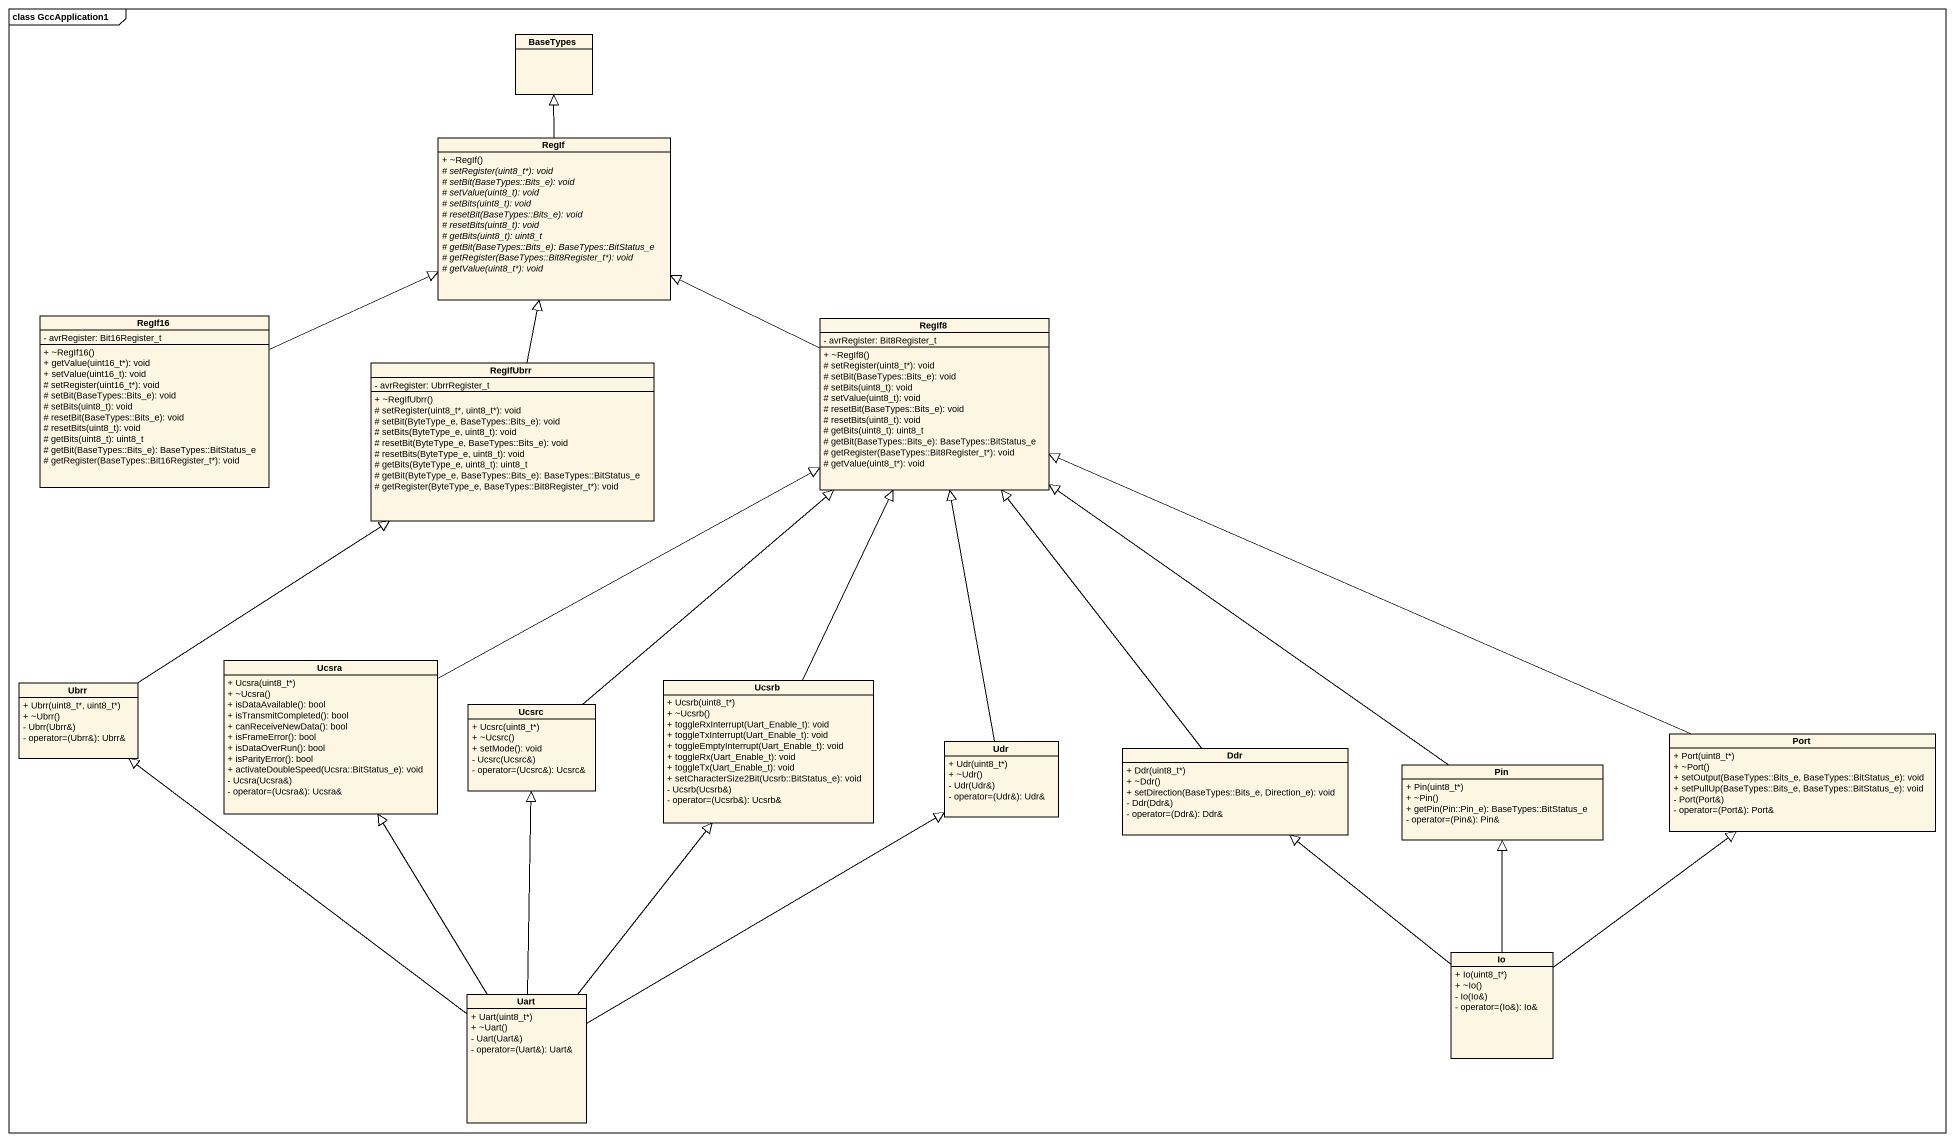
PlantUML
@startuml
mainframe class GccApplication1
hide circle
hide empty members
skinparam classAttributeIconSize 0
class BaseTypes
class RegIf {
  + ~RegIf()
  {abstract} # setRegister(uint8_t*): void
  {abstract} # setBit(BaseTypes::Bits_e): void
  {abstract} # setValue(uint8_t): void
  {abstract} # setBits(uint8_t): void
  {abstract} # resetBit(BaseTypes::Bits_e): void
  {abstract} # resetBits(uint8_t): void
  {abstract} # getBits(uint8_t): uint8_t
  {abstract} # getBit(BaseTypes::Bits_e): BaseTypes::BitStatus_e
  {abstract} # getRegister(BaseTypes::Bit8Register_t*): void
  {abstract} # getValue(uint8_t*): void
}
class RegIf16 {
  - avrRegister: Bit16Register_t
  + ~RegIf16()
  + getValue(uint16_t*): void
  + setValue(uint16_t): void
  # setRegister(uint16_t*): void
  # setBit(BaseTypes::Bits_e): void
  # setBits(uint8_t): void
  # resetBit(BaseTypes::Bits_e): void
  # resetBits(uint8_t): void
  # getBits(uint8_t): uint8_t
  # getBit(BaseTypes::Bits_e): BaseTypes::BitStatus_e
  # getRegister(BaseTypes::Bit16Register_t*): void
}
class RegIf8 {
  - avrRegister: Bit8Register_t
  + ~RegIf8()
  # setRegister(uint8_t*): void
  # setBit(BaseTypes::Bits_e): void
  # setBits(uint8_t): void
  # setValue(uint8_t): void
  # resetBit(BaseTypes::Bits_e): void
  # resetBits(uint8_t): void
  # getBits(uint8_t): uint8_t
  # getBit(BaseTypes::Bits_e): BaseTypes::BitStatus_e
  # getRegister(BaseTypes::Bit8Register_t*): void
  # getValue(uint8_t*): void
}
class RegIfUbrr {
  - avrRegister: UbrrRegister_t
  + ~RegIfUbrr()
  # setRegister(uint8_t*, uint8_t*): void
  # setBit(ByteType_e, BaseTypes::Bits_e): void
  # setBits(ByteType_e, uint8_t): void
  # resetBit(ByteType_e, BaseTypes::Bits_e): void
  # resetBits(ByteType_e, uint8_t): void
  # getBits(ByteType_e, uint8_t): uint8_t
  # getBit(ByteType_e, BaseTypes::Bits_e): BaseTypes::BitStatus_e
  # getRegister(ByteType_e, BaseTypes::Bit8Register_t*): void
}
class Ucsra {
  + Ucsra(uint8_t*)
  + ~Ucsra()
  + isDataAvailable(): bool
  + isTransmitCompleted(): bool
  + canReceiveNewData(): bool
  + isFrameError(): bool
  + isDataOverRun(): bool
  + isParityError(): bool
  + activateDoubleSpeed(Ucsra::BitStatus_e): void
  - Ucsra(Ucsra&)
  - operator=(Ucsra&): Ucsra&
}
class Ucsrb {
  + Ucsrb(uint8_t*)
  + ~Ucsrb()
  + toggleRxInterrupt(Uart_Enable_t): void
  + toggleTxInterrupt(Uart_Enable_t): void
  + toggleEmptyInterrupt(Uart_Enable_t): void
  + toggleRx(Uart_Enable_t): void
  + toggleTx(Uart_Enable_t): void
  + setCharacterSize2Bit(Ucsrb::BitStatus_e): void
  - Ucsrb(Ucsrb&)
  - operator=(Ucsrb&): Ucsrb&
}
class Ubrr {
  + Ubrr(uint8_t*, uint8_t*)
  + ~Ubrr()
  - Ubrr(Ubrr&)
  - operator=(Ubrr&): Ubrr&
}
class Ucsrc {
  + Ucsrc(uint8_t*)
  + ~Ucsrc()
  + setMode(): void
  - Ucsrc(Ucsrc&)
  - operator=(Ucsrc&): Ucsrc&
}
class Udr {
  + Udr(uint8_t*)
  + ~Udr()
  - Udr(Udr&)
  - operator=(Udr&): Udr&
}
class Ddr {
  + Ddr(uint8_t*)
  + ~Ddr()
  + setDirection(BaseTypes::Bits_e, Direction_e): void
  - Ddr(Ddr&)
  - operator=(Ddr&): Ddr&
}
class "Port" as Port_ {
  + Port(uint8_t*)
  + ~Port()
  + setOutput(BaseTypes::Bits_e, BaseTypes::BitStatus_e): void
  + setPullUp(BaseTypes::Bits_e, BaseTypes::BitStatus_e): void
  - Port(Port&)
  - operator=(Port&): Port&
}
class Pin {
  + Pin(uint8_t*)
  + ~Pin()
  + getPin(Pin::Pin_e): BaseTypes::BitStatus_e
  - operator=(Pin&): Pin&
}
class Io {
  + Io(uint8_t*)
  + ~Io()
  - Io(Io&)
  - operator=(Io&): Io&
}
class Uart {
  + Uart(uint8_t*)
  + ~Uart()
  - Uart(Uart&)
  - operator=(Uart&): Uart&
}
RegIf -up-|> BaseTypes
RegIf16 -right-|> RegIf
RegIf8 -left-|> RegIf
RegIfUbrr -up-|> RegIf
Ucsra -right-|> RegIf8
Ucsrb -up-|> RegIf8
Ubrr -up-|> RegIfUbrr
Ucsrc -up-|> RegIf8
Udr -up-|> RegIf8
Ddr -up-|> RegIf8
Port_ -left-|> RegIf8
Pin -up-|> RegIf8
Io -up-|> Ddr
Io -up-|> Port_
Io -up-|> Pin
Uart -up-|> Ucsra
Uart -up-|> Ucsrb
Uart -up-|> Ubrr
Uart -up-|> Ucsrc
Uart -right-|> Udr
@enduml
